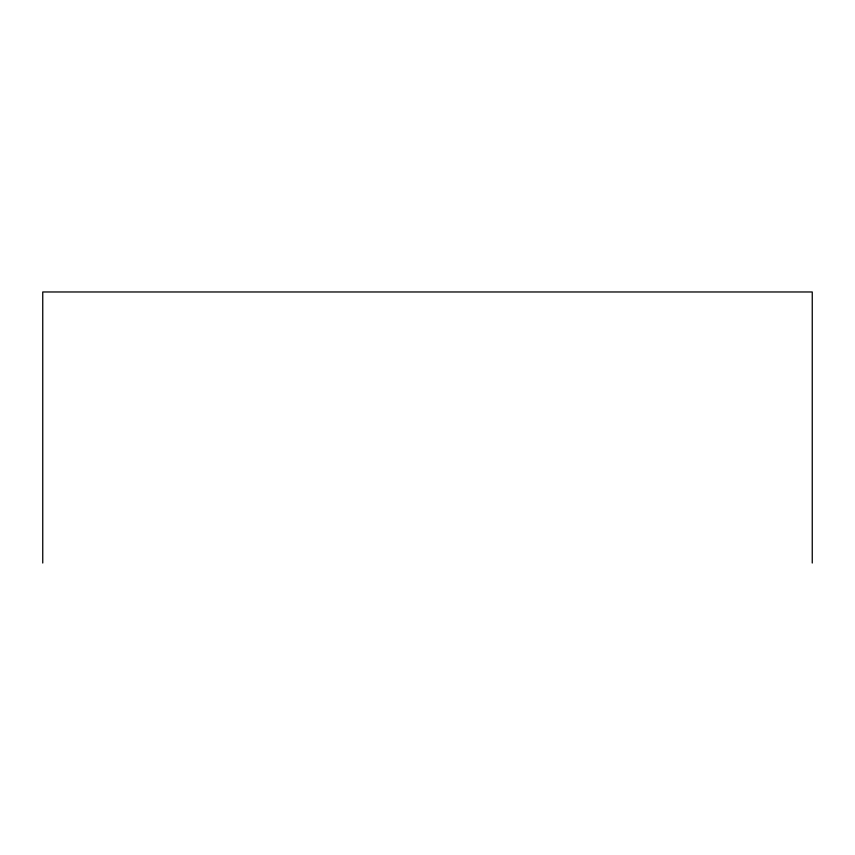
<?xml version="1.0" encoding="UTF-8"?>
<svg xmlns="http://www.w3.org/2000/svg" width="855" height="855" viewBox="0 0 855 855"><rect width="100%" height="100%" fill="white"/><g stroke="black" fill="none" stroke-linecap="round" stroke-linejoin="round"><path stroke-width="1.28" d="M812.25 563.028L812.25 291.972L42.75 291.972L42.75 563.028"/></g></svg>
